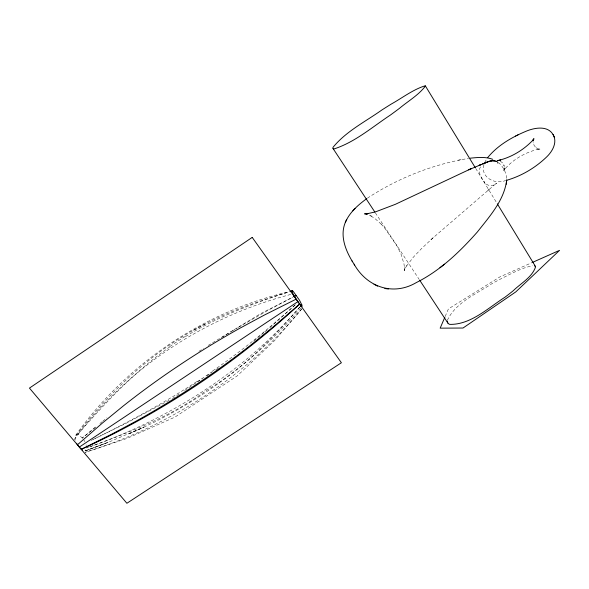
<?xml version="1.0" encoding="UTF-8"?>
<svg xmlns="http://www.w3.org/2000/svg" width="589" height="589" viewBox="0 0 589 589"><rect width="100%" height="100%" fill="white"/><g stroke="black" fill="none" stroke-linecap="round" stroke-linejoin="round"><path stroke-width="0.44" stroke-dasharray="2.94 2.21" d="M447.36 320.291C455.702 302.547 476.03 294.191 491.624 283.876A154.745 67.801 -30.7 0 1 500.812 278.869C511.046 273.848 521.228 267.958 532.53 265.772M483.937 164.876C480.175 177.186 495.032 184.894 505.281 180.624M445.181 316.448L448.413 308.916L499.951 276.867L531.845 262.679M484.673 162.667L486.669 158.986M480.499 166.901C477.34 171.37 481.198 177.922 484.364 182.192L484.018 181.787C486.786 186.257 492.971 186.963 496.652 183.201L494.377 184.909L495.305 184.239M75.745 435.175C126.952 363.568 203.603 311.64 289.42 291.621M74.258 439.512C127.305 367.617 204.803 316.956 291.003 294.367M75.937 435.639C110.842 390.595 153.206 350.212 204.464 324.392L205.171 324.016C231.867 310.337 260.301 300.449 289.022 291.975M78.322 433.666C106.079 402.029 135.183 370.96 169.897 346.825M300.913 308.025C253.962 362.596 194.466 406.13 128.166 434.174L144.033 427.069L108.472 442.251L84.72 451.122L108.037 442.332L85.03 450.975L86.046 448.98A28.434 10.874 55.8 0 0 86.149 448.42M384.462 227.707L396.949 245.93L401.043 254.19L403.98 263.857L404.474 268.223L404.481 267.664L404.135 271.176L404.753 268.915L404.164 270.52L406.616 265.742L405.887 266.883L413.353 257.194L421.26 248.867L434.682 236.27M430.861 239.73L494.738 184.659M269.828 327.727L295.111 304.962M295.347 304.727C268.945 328.493 241.542 351.235 212.173 371.276M489.245 189.246L487.876 190.431L489.871 188.708M253.645 341.134L264.203 332.387M264.903 331.806L267.723 329.472M95.69 427.01L82.342 437.951L95.602 427.194M99.902 423.557L102.007 421.827M102.714 421.253L106.926 417.8M367.411 198.169C397.818 178.202 432.657 164.36 468.564 158.404M206.813 375.708L211.355 372.697M215.898 369.678L218.924 367.669M172.386 398.562L180.05 393.474M184.644 390.426L202.263 378.734M196.836 381.554C163.249 403.598 127.703 422.453 91.685 440.167M198.935 351.353L203.566 348.379M208.189 345.412L260.794 313.562L293.05 297.047M221.884 337.379L231.308 331.585M185.564 336.54C217.731 316.624 253.432 303.342 289.287 291.739M232.044 331.136L237.441 327.882M238.214 327.418L267.119 310.852L293.212 296.989M205.171 324.016L192.603 330.782L193.383 330.37M169.19 400.27L126.002 423.322L91 440.52M458.264 160.156L462.358 159.361M369.48 215.176L371.335 216.156L369.119 214.992M500.245 161.121L502.41 162.748L504.007 165.443L503.889 164.949L504.464 167.32L504.339 166.805L503.889 170.287C512.511 159.391 525.881 152.036 539.377 148.921L537.676 149.194L539.944 149.091L537.882 148.803L538.552 149.017L535.872 147.655L536.365 147.957L534.186 145.549L533.155 142.442L533.178 143.009M370.974 215.964L375.421 218.975L381.267 224.21M498.382 162.431C503.153 166.591 506.466 172.71 506.746 179.093M497.388 162.63L498.088 163.337L497.234 162.395M381.061 223.975L384.669 227.936M82.548 438.356L78.992 434.851A4.815 1.819 56.2 0 0 78.366 434.557L77.093 434.594L76.062 435.462A28.088 10.617 56.8 0 0 75.466 436.449L75.039 439.666M83.94 440.145L84.934 441.684M375.362 212.828L419.199 279.451M475.75 168.476L496.821 203.05M86.112 444.798L86.208 445.417M75.171 440.277A5.397 2.061 56.2 0 1 75.097 439.968M169.779 346.59A334.221 286.048 -71 0 1 185.461 336.304M212.6 371.445A381.834 163.83 -24.8 0 1 197.227 381.746M504.272 169.418L503.889 170.287L504.272 169.418M505.163 168.211L504.162 169.514L505.2 168.263M302.076 308.511L274.481 340.707L237.124 375.973L175.051 417.041L127.084 438.4L85.125 452.367C169.234 426.377 246.261 376.886 302.091 308.481M300.015 306.84C272.582 338.277 243.183 368.883 206.872 390.065C170.839 416.894 128.446 432.856 86.524 447.957C168.056 419.802 243.566 372.542 300.015 306.803"/><path stroke-width="0.88" d="M506.709 179.962C504.309 200.282 489.444 216.583 477.34 232.007C459.818 251.797 440.204 270.646 416.342 282.565C393.327 296.201 367.013 287.241 354.114 264.211M506.702 180.212L506.253 184.305M533.148 140.985L533.303 139.954L533.155 140.661M425.472 85.972C418.691 95.087 408.125 101.058 399.452 108.354A130.751 20.77 -33.9 0 1 390.367 115.069C372.292 127.033 355.123 142.067 334.28 148.855A21.579 3.806 -33.8 0 1 333.028 147.331C346.023 131.354 365.313 121.717 381.93 109.944A167.261 33.757 -33.3 0 1 391.368 104.003C402.508 97.811 413.044 89.506 425.265 85.744L475.271 167.688M366.756 198.633C358.421 204.707 350.234 211.812 345.809 221.331C338.881 236.005 346.376 252.637 354.652 265.035M533.428 139.667L533.928 138.658L532.647 140.675L533.744 139.269C524.217 149.694 511.296 157.58 497.469 160.642L500.628 160.127L498.971 160.399M444.828 317.28L440.167 328.154L463.013 328.029L515.773 291.908L559.55 250.354L532.684 262.304M346.737 219.395L345.323 222.362M487.707 157.58C497.609 145.424 511.694 137.281 525.992 131.281C534.635 127.629 548.337 125.096 553.505 135.404M300.626 306.162L301.848 304.808L300.626 306.14M352.84 210.825L355.034 208.484M77.424 444.813L102.655 422.836L123.315 405.939A686.899 526.286 -20 0 1 146.933 387.915A715.679 543.64 -20.3 0 1 213.189 343.718A687.157 526.581 -20.1 0 1 239.671 328.338L264.292 315.093L296.149 299.153M439.954 267.715L444.452 264.174M79.338 447.073L297.901 301.62M483.834 163.86C487.508 161.607 492.271 159.464 496.527 161.371M293.977 296.591L296.274 295.398L293.852 296.635M517.517 135.065L518.025 134.807M515.581 136.052L515.964 135.86M484.85 163.006L483.687 163.521L488.605 161.474L487.022 162.13M471.281 168.645L468.689 169.809L483.76 163.492L482.605 163.926M470.478 168.999L395.329 204.331L375.465 211.885L366.314 213.947L367.985 213.748L364.562 213.829L366.697 214.101M481.058 164.559L479.166 165.354L480.006 165.008M483.216 163.69L484.379 163.212M488.104 161.68L491.94 160.694L491.263 160.812L495.04 161.106M290.156 291.452L292.755 290.598M290.267 291.386L291.967 290.914M506.017 180.477C521.28 176.185 535.43 167.791 546.813 156.784C552.556 151.226 557.614 142.229 553.064 134.417M470.287 158.169C477.708 157.447 485.601 156.608 492.75 159.325M499.236 160.348L498.309 160.422M384.808 288.507L388.416 289.015M495.967 161.121L497.477 161.842M534.598 265.875L535.607 266.692C532.346 277.183 520.816 283.287 513.24 290.738A122.954 43.144 -32.1 0 1 504.913 297.239C488.237 307.9 470.604 324.9 449.687 324.377A20.173 7.819 -32 0 1 447.301 321.108M373.978 284.229L377.564 286.136M82.357 450.129L81.768 449.635A10.484 3.976 56.3 0 1 79.949 447.787L79.456 447.22M79.22 446.933L79.103 446.793A11.802 4.469 56.3 0 1 77.041 444.077L76.555 443.274M298.012 301.774L298.122 301.929A12.097 1.237 56.3 0 0 300.029 304.52L301.391 306.162A5.529 0.567 56.4 0 0 301.951 306.663L301.958 305.455A29.163 3.011 56.2 0 0 301.561 304.38L299.786 300.758A4.933 0.501 56.3 0 0 299.256 299.875L293.506 291.776A4.94 0.501 56.3 0 0 293.086 291.327L292.232 291.246A28.802 2.938 56.5 0 0 292.269 291.827L293.293 294.5A5.5 0.567 56.3 0 0 293.926 295.619L295.7 298.432A10.757 1.097 56.3 0 0 297.342 300.839L297.57 301.156M333.043 148.502L374.862 212.062M419.699 280.217L447.912 323.103M352.001 260.927L352.531 261.744M497.3 203.831L535.607 266.692M553.815 136.103L554.256 137.09M299.654 304.086C235.232 363.788 161.239 413.036 81.253 449.341L111.947 434.064L135.809 421.297A1667.503 1187.954 57.2 0 0 161.651 406.358A1854.687 1284.116 57.7 0 0 227.516 362.633A1668.828 1189.051 57.4 0 0 251.599 344.403L273.002 327.042L299.654 304.086M252.217 237.396L29.45 388.099L126.885 503.278L341.392 362.75L252.217 237.396M499.052 160.451L498.095 160.436L499.052 160.451"/></g></svg>
